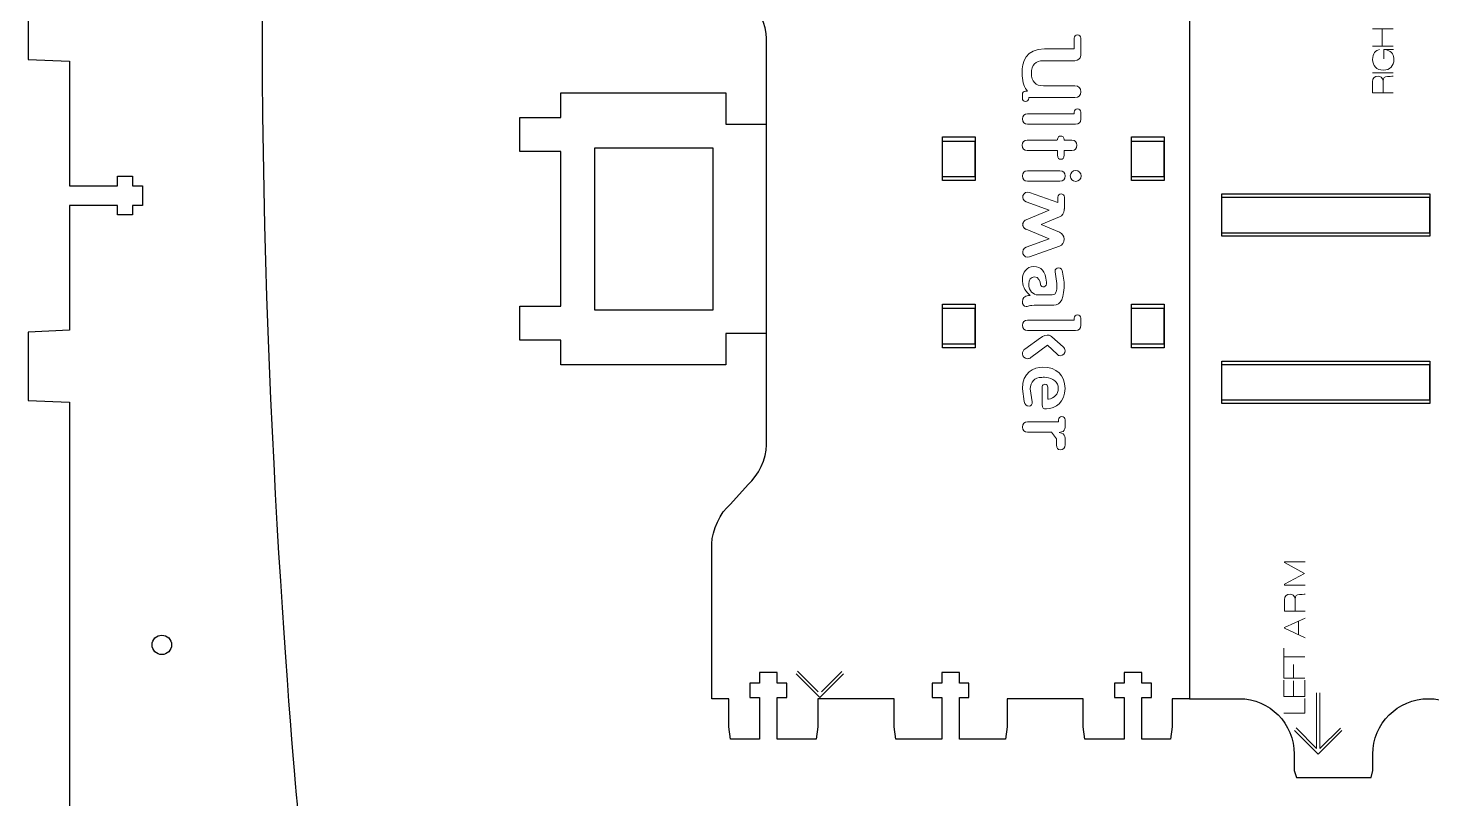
# Model space of a CAD drawing. Header units: millimetres. Extents: x 116 to 1400, y -150 to 993.
# Drawn here: x 1058.7 to 1264.5, y 54.3 to 167.4 of the extents above; entities that cross this region are included whole.
import ezdxf

# ---------------------------------------------------------------- set-up
doc = ezdxf.new("R2010")
doc.units = ezdxf.units.MM
for name, color, linetype in [('CHANGED_PARTS', 3, 'Continuous'), ('CUTS', 1, 'Continuous'), ('ORIGIONAL_PARTS_THAT_WERE_', 6, 'Continuous')]:
    doc.layers.add(name, color=color, linetype=linetype)
doc.layers.add('Text', color=5, linetype='Continuous', lineweight=0)

msp = doc.modelspace()

# ---------------------------------------------------------------- linework, layer by layer
at = {"layer": 'CHANGED_PARTS'}
for p, q in [((1192.75, 145.59), (1192.75, 150.79)), ((1192.75, 150.79), (1197.54, 150.79)), ((1197.54, 145.59), (1197.54, 150.79)), ((1220.45, 145.59), (1220.45, 150.79)), ((1220.45, 150.79), (1225.23, 150.79)), ((1225.23, 145.59), (1225.23, 150.79)), ((1192.75, 145.59), (1197.54, 145.59)), ((1220.45, 145.59), (1225.23, 145.59)), ((1233.66, 137.34), (1233.66, 142.54)), ((1233.66, 142.54), (1264.14, 142.54)), ((1264.14, 137.34), (1264.14, 142.54)), ((1233.66, 137.34), (1264.14, 137.34)), ((1192.75, 121.08), (1192.75, 126.28)), ((1192.75, 126.28), (1197.54, 126.28)), ((1197.54, 121.08), (1197.54, 126.28)), ((1220.45, 121.08), (1220.45, 126.28)), ((1220.45, 126.28), (1225.23, 126.28)), ((1225.23, 121.08), (1225.23, 126.28)), ((1192.75, 121.08), (1197.54, 121.08)), ((1220.45, 121.08), (1225.23, 121.08)), ((1233.66, 112.83), (1233.66, 118.03)), ((1233.66, 118.03), (1264.14, 118.03)), ((1264.14, 112.83), (1264.14, 118.03)), ((1233.66, 112.83), (1264.14, 112.83))]:
    msp.add_line(p, q, dxfattribs=at)
at = {"layer": 'CHANGED_PARTS', "color": 3}
for points in [[(1076.9, 76.92), (1076.9, 77.7), (1077.53, 78.34), (1078.32, 78.34)], [(1078.32, 78.34), (1079.11, 78.34), (1079.75, 77.7), (1079.75, 76.92)], [(1078.32, 75.49), (1077.53, 75.49), (1076.9, 76.13), (1076.9, 76.92)], [(1079.75, 76.92), (1079.75, 76.13), (1079.11, 75.49), (1078.32, 75.49)]]:
    msp.add_open_spline(points, degree=3, dxfattribs=at)
at = {"layer": 'CUTS', "color": 1}
for points in [[(1228.95, 194.59), (1228.95, 69.02), (1236.22, 69.02)], [(1058.72, 172.81), (1058.72, 162.76), (1064.81, 162.51), (1064.81, 144.22), (1071.83, 144.22), (1071.83, 145.62), (1074.03, 145.62), (1074.03, 144.22), (1075.47, 144.22), (1075.47, 141.35), (1074.03, 141.35), (1074.03, 139.95), (1071.83, 139.95), (1071.83, 141.35), (1064.81, 141.35), (1064.81, 123.04), (1058.72, 122.79), (1058.72, 112.75), (1064.81, 112.5), (1064.81, 41.33)], [(1166.95, 106.23), (1166.95, 165.83)], [(1166.98, 122.57), (1160.98, 122.57), (1160.98, 117.97), (1136.78, 117.97), (1136.78, 121.57), (1130.78, 121.57), (1130.78, 126.56), (1136.78, 126.56), (1136.78, 149.26), (1130.78, 149.26), (1130.78, 154.25), (1136.78, 154.25), (1136.78, 157.85), (1160.98, 157.85), (1160.98, 153.25), (1166.98, 153.25)], [(1141.75, 126.06), (1159.14, 126.06), (1159.14, 149.76), (1141.75, 149.76), (1141.75, 126.06), (1141.75, 126.06)], [(1161.65, 97.56), (1164.24, 100.42)], [(1228.95, 68.98), (1226.42, 68.98), (1226.42, 64.91), (1226.17, 63.08), (1221.95, 63.08), (1221.95, 69.21), (1223.35, 69.21), (1223.35, 71.31), (1221.95, 71.31), (1221.95, 72.84), (1219.35, 72.84), (1219.35, 71.31), (1217.95, 71.31), (1217.95, 69.21), (1219.35, 69.21), (1219.35, 63.08), (1213.62, 63.08), (1213.37, 64.91), (1213.37, 68.98), (1202.2, 68.98), (1202.2, 64.91), (1201.95, 63.08), (1195.22, 63.08), (1195.22, 69.21), (1196.62, 69.21), (1196.62, 71.31), (1195.22, 71.31), (1195.22, 72.84), (1192.62, 72.84), (1192.62, 71.31), (1191.22, 71.31), (1191.22, 69.21), (1192.62, 69.21), (1192.62, 63.08), (1185.9, 63.08), (1185.65, 64.91), (1185.65, 68.98), (1174.47, 68.98), (1174.47, 64.91), (1174.22, 63.08), (1168.5, 63.08), (1168.5, 69.21), (1169.9, 69.21), (1169.9, 71.31), (1168.5, 71.31), (1168.5, 72.84), (1165.9, 72.84), (1165.9, 71.31), (1164.5, 71.31), (1164.5, 69.21), (1165.9, 69.21), (1165.9, 63.08), (1161.67, 63.08), (1161.42, 64.91), (1161.42, 68.98), (1158.95, 68.98), (1158.95, 91.75)], [(1244.28, 60.87), (1244.28, 58.5), (1244.62, 57.47), (1255.55, 57.47), (1255.8, 58.5), (1255.8, 60.87)]]:
    msp.add_lwpolyline(points, dxfattribs=at)
for points in [[(1093.07, 165.48), (1093.06, 190.04), (1094.8, 235.23), (1094.8, 235.23)], [(1166.95, 165.83), (1166.95, 167.78), (1165.73, 170.39), (1164.24, 171.64)], [(1098.42, 51.03), (1098.42, 51.03), (1093.07, 106.9), (1093.07, 165.48)], [(1164.24, 100.42), (1165.73, 101.67), (1166.95, 104.29), (1166.95, 106.23)], [(1158.95, 91.75), (1158.95, 93.69), (1160.16, 96.31), (1161.65, 97.56)], [(1236.22, 69.02), (1240.73, 69.02), (1244.28, 65.37), (1244.28, 60.87)], [(1255.8, 60.87), (1255.8, 65.37), (1259.45, 69.02), (1263.95, 69.02)], [(1263.95, 69.02), (1268.45, 69.02), (1272, 65.37), (1272, 60.87)]]:
    msp.add_open_spline(points, degree=3, dxfattribs=at)
at = {"layer": 'ORIGIONAL_PARTS_THAT_WERE_', "color": 6}
for points in [[(1192.75, 151.39), (1197.54, 151.39), (1197.54, 144.99), (1192.75, 144.99), (1192.75, 151.39), (1192.75, 151.39)], [(1220.45, 151.39), (1225.23, 151.39), (1225.23, 144.99), (1220.45, 144.99), (1220.45, 151.39), (1220.45, 151.39)], [(1233.66, 143.04), (1264.14, 143.04), (1264.14, 136.84), (1233.66, 136.84), (1233.66, 143.04), (1233.66, 143.04)], [(1192.75, 126.88), (1197.54, 126.88), (1197.54, 120.48), (1192.75, 120.48), (1192.75, 126.88), (1192.75, 126.88)], [(1220.45, 126.88), (1225.23, 126.88), (1225.23, 120.48), (1220.45, 120.48), (1220.45, 126.88), (1220.45, 126.88)], [(1233.66, 118.53), (1264.14, 118.53), (1264.14, 112.33), (1233.66, 112.33), (1233.66, 118.53), (1233.66, 118.53)]]:
    msp.add_lwpolyline(points, dxfattribs=at)
at = {"layer": 'Text', "color": 5}
for points in [[(1255.78, 167.26), (1258.77, 167.26)], [(1257.17, 164.7), (1257.17, 167.26)], [(1212.06, 165.89), (1212.06, 164.31), (1207.67, 164.31)], [(1213.02, 163.46), (1213.02, 165.89), (1213.02, 165.89)], [(1258.77, 164.7), (1255.78, 164.7)], [(1207.52, 162.58), (1212.15, 162.58)], [(1257.43, 162.84), (1257.43, 164.24), (1258.84, 164.24)], [(1255.78, 160.82), (1258.77, 160.82)], [(1212.15, 158.89), (1207.52, 158.89)], [(1258.77, 157.85), (1255.78, 157.85), (1255.78, 159.49)], [(1257.31, 159.61), (1257.32, 159.6)], [(1257.32, 159.6), (1257.32, 157.85)], [(1204.44, 157.64), (1204.44, 157.06)], [(1205.07, 158.28), (1205.19, 158.12), (1204.92, 158.12)], [(1205.4, 157.06), (1205.4, 157.16), (1207.54, 157.16)], [(1207.67, 157.16), (1212.15, 157.16)], [(1212.06, 155.02), (1212.06, 154.8), (1205.21, 154.8)], [(1213.02, 154.1), (1213.02, 155.02), (1213.02, 155.02)], [(1205.21, 153.27), (1212.25, 153.27)], [(1209.58, 151.05), (1209.58, 150.96), (1209.49, 150.93), (1205.17, 150.93)], [(1211.69, 150.93), (1210.55, 150.93), (1210.55, 151.02)], [(1205.17, 149.41), (1209.61, 149.41), (1209.61, 148.79)], [(1210.55, 148.79), (1210.55, 149.41), (1211.69, 149.41)], [(1209.94, 146.43), (1205.21, 146.43)], [(1205.21, 144.91), (1209.94, 144.91)], [(1209.63, 142.57), (1209.63, 141.79), (1205.49, 143.27)], [(1210.6, 140.86), (1210.6, 142.57)], [(1208.36, 140.65), (1204.98, 139.23)], [(1204.99, 141.86), (1208.36, 140.65), (1208.36, 140.65)], [(1210.58, 140.68), (1210.58, 140.69), (1210.58, 140.75)], [(1204.54, 138.71), (1204.44, 138.69), (1204.53, 138.67)], [(1204.53, 138.41), (1204.45, 138.35), (1204.54, 138.37)], [(1204.76, 139.09), (1204.73, 139.06)], [(1204.73, 138.02), (1204.76, 137.99)], [(1209.9, 137.41), (1207.21, 138.54), (1209.9, 139.67)], [(1204.98, 137.85), (1208.36, 136.43), (1204.99, 135.22)], [(1205.49, 133.81), (1209.87, 135.38)], [(1209.23, 131.62), (1209.49, 129.91), (1209.49, 129.4)], [(1210.58, 130.11), (1210.34, 131.59)], [(1205.59, 128.13), (1205.36, 128.12)], [(1205.42, 128.29), (1205.59, 128.13), (1205.59, 128.13)], [(1208.82, 128.23), (1206.72, 128.23)], [(1206.16, 126.71), (1209.04, 126.71)], [(1212.06, 124.84), (1212.06, 124.53), (1205.21, 124.53)], [(1213.01, 123.77), (1213.01, 123.83)], [(1213.02, 123.92), (1213.02, 124.84), (1213.02, 124.84)], [(1207.11, 121.92), (1204.81, 120.29)], [(1205.21, 123.01), (1212.25, 123.01)], [(1210.4, 120.61), (1208.75, 122.1)], [(1205.68, 119.04), (1208.14, 120.87), (1209.55, 119.52)], [(1204.45, 114.46), (1204.71, 112.58)], [(1205.89, 112.55), (1205.6, 114.45)], [(1207.33, 114.71), (1207.33, 112.4)], [(1207.35, 114.81), (1207.34, 114.78)], [(1208.29, 112.94), (1208.18, 112.93), (1208.18, 114.71)], [(1207.35, 112.31), (1207.35, 112.17)], [(1209.75, 109.92), (1209.75, 109.62), (1205.21, 109.62)], [(1210.71, 109.01), (1210.71, 109.92), (1210.71, 109.92)], [(1205.21, 108.09), (1208.71, 108.09), (1209.45, 107.12), (1209.45, 106.25)], [(1210.18, 107.94), (1209.84, 108.04), (1210.19, 108.13)], [(1210.7, 108.86), (1210.7, 108.91)], [(1210.73, 106.25), (1210.73, 107.22)], [(1245.9, 85.65), (1242.88, 85.65), (1242.88, 85.79), (1245.81, 87.38), (1245.81, 87.39), (1242.88, 88.97), (1242.88, 89.11), (1245.9, 89.11)], [(1245.9, 81.86), (1242.88, 81.86), (1242.88, 83.52)], [(1244.42, 83.64), (1244.43, 83.63), (1244.43, 81.86)], [(1245.9, 77.95), (1242.88, 79.34), (1242.88, 79.45), (1245.9, 80.84)], [(1244.9, 80.38), (1244.9, 78.4)], [(1242.77, 73.81), (1242.77, 76.44)], [(1245.82, 75.14), (1242.77, 75.14)], [(1245.82, 72.01), (1242.77, 72.01), (1242.77, 74.15)], [(1178.24, 72.66), (1174.76, 69.18), (1171.29, 72.66)], [(1174.52, 70.04), (1171.51, 73.04)], [(1178, 73.03), (1175.02, 70.04)], [(1244.19, 72.01), (1244.19, 74.02)], [(1245.82, 71.74), (1245.82, 69.34), (1242.77, 69.34), (1242.77, 71.72)], [(1244.19, 69.34), (1244.19, 71.62)], [(1245.82, 69.05), (1245.82, 66.91), (1242.77, 66.91)], [(1247.56, 69.9), (1247.56, 61.73), (1244.56, 64.73)], [(1251.05, 64.72), (1248.06, 61.73), (1248.06, 69.9)], [(1251.29, 64.35), (1247.81, 60.87), (1244.33, 64.35)]]:
    msp.add_lwpolyline(points, dxfattribs=at)
for points in [[(1212.54, 166.37), (1212.27, 166.37), (1212.06, 166.16), (1212.06, 165.89)], [(1213.02, 165.89), (1213.02, 166.16), (1212.81, 166.37), (1212.54, 166.37)], [(1207.67, 164.31), (1204.97, 164.31), (1204.4, 162.37), (1204.4, 160.74)], [(1205.76, 160.73), (1205.76, 161.94), (1206.37, 162.58), (1207.52, 162.58)], [(1212.15, 162.58), (1212.63, 162.58), (1212.95, 162.87), (1213, 163.33)], [(1213, 163.33), (1213.02, 163.39), (1213.02, 163.43), (1213.02, 163.46)], [(1255.78, 162.73), (1255.78, 163.66), (1256.2, 164.09), (1256.77, 164.2)], [(1257.34, 161.18), (1256.36, 161.18), (1255.78, 161.88), (1255.78, 162.73)], [(1258.9, 162.73), (1258.9, 161.88), (1258.33, 161.18), (1257.34, 161.18)], [(1257.43, 164.24), (1257.78, 164.2), (1257.93, 164.14), (1257.93, 164.14)], [(1257.93, 164.14), (1258.62, 163.93), (1258.9, 163.35), (1258.9, 162.73)], [(1204.4, 160.74), (1204.4, 159.7), (1204.63, 158.88), (1205.07, 158.28)], [(1207.52, 158.89), (1206.37, 158.89), (1205.76, 159.53), (1205.76, 160.73)], [(1213.01, 158.02), (1213.01, 158.55), (1212.67, 158.89), (1212.15, 158.89)], [(1255.78, 159.49), (1255.78, 160.09), (1256.07, 160.32), (1256.6, 160.32)], [(1256.6, 160.32), (1256.88, 160.32), (1257.28, 160.13), (1257.31, 159.61)], [(1257.32, 159.6), (1257.32, 160.06), (1257.53, 160.26), (1257.94, 160.26)], [(1257.94, 160.26), (1258.05, 160.26), (1258.65, 160.27), (1258.77, 160.33)], [(1204.92, 158.12), (1204.65, 158.12), (1204.44, 157.91), (1204.44, 157.64)], [(1204.44, 157.06), (1204.44, 156.8), (1204.65, 156.58), (1204.92, 156.58)], [(1204.92, 156.58), (1205.19, 156.58), (1205.4, 156.8), (1205.4, 157.06)], [(1207.54, 157.16), (1207.59, 157.16), (1207.63, 157.16), (1207.67, 157.16)], [(1212.15, 157.16), (1212.67, 157.16), (1213.01, 157.5), (1213.01, 158.02)], [(1205.21, 154.8), (1204.72, 154.8), (1204.45, 154.52), (1204.45, 154.03)], [(1212.54, 155.5), (1212.27, 155.5), (1212.06, 155.29), (1212.06, 155.02)], [(1213.02, 155.02), (1213.02, 155.29), (1212.81, 155.5), (1212.54, 155.5)], [(1204.45, 154.03), (1204.45, 153.54), (1204.72, 153.27), (1205.21, 153.27)], [(1212.25, 153.27), (1212.72, 153.27), (1212.99, 153.53), (1213.01, 153.99)], [(1213.01, 153.99), (1213.02, 154.04), (1213.02, 154.07), (1213.02, 154.1)], [(1205.17, 150.93), (1204.68, 150.93), (1204.41, 150.66), (1204.41, 150.17)], [(1210.06, 151.53), (1209.8, 151.53), (1209.58, 151.32), (1209.58, 151.05)], [(1210.55, 151.02), (1210.55, 151.32), (1210.33, 151.53), (1210.06, 151.53)], [(1212.45, 150.17), (1212.45, 150.66), (1212.18, 150.93), (1211.69, 150.93)], [(1204.41, 150.17), (1204.41, 149.68), (1204.68, 149.41), (1205.17, 149.41)], [(1209.61, 148.79), (1209.61, 148.2), (1209.84, 148.12), (1210.08, 148.12)], [(1210.08, 148.12), (1210.32, 148.12), (1210.55, 148.2), (1210.55, 148.79)], [(1211.69, 149.41), (1212.18, 149.41), (1212.45, 149.68), (1212.45, 150.17)], [(1205.21, 146.43), (1204.7, 146.43), (1204.45, 146.18), (1204.45, 145.67)], [(1210.7, 145.67), (1210.7, 146.19), (1210.46, 146.43), (1209.94, 146.43)], [(1212.26, 146.47), (1211.82, 146.47), (1211.47, 146.11), (1211.47, 145.67)], [(1213.06, 145.67), (1213.06, 146.11), (1212.7, 146.47), (1212.26, 146.47)], [(1204.45, 145.67), (1204.45, 145.16), (1204.7, 144.91), (1205.21, 144.91)], [(1209.94, 144.91), (1210.45, 144.91), (1210.7, 145.16), (1210.7, 145.67)], [(1211.47, 145.67), (1211.47, 145.23), (1211.82, 144.88), (1212.26, 144.88)], [(1212.26, 144.88), (1212.7, 144.88), (1213.06, 145.23), (1213.06, 145.67)], [(1204.53, 142.82), (1204.4, 142.44), (1204.61, 142), (1204.99, 141.86)], [(1205.49, 143.27), (1205.1, 143.41), (1204.67, 143.21), (1204.53, 142.82)], [(1210.11, 143.05), (1209.85, 143.05), (1209.63, 142.83), (1209.63, 142.57)], [(1210.6, 142.57), (1210.6, 142.83), (1210.38, 143.05), (1210.11, 143.05)], [(1209.9, 139.67), (1210.3, 139.83), (1210.58, 140.24), (1210.58, 140.68)], [(1210.58, 140.75), (1210.59, 140.79), (1210.6, 140.83), (1210.6, 140.86)], [(1204.53, 138.67), (1204.51, 138.58), (1204.52, 138.49), (1204.53, 138.41)], [(1204.58, 138.84), (1204.56, 138.78), (1204.55, 138.74), (1204.54, 138.71)], [(1204.54, 138.37), (1204.55, 138.34), (1204.56, 138.31), (1204.57, 138.28)], [(1204.57, 138.28), (1204.6, 138.2), (1204.62, 138.16), (1204.64, 138.12)], [(1204.66, 138.98), (1204.62, 138.92), (1204.6, 138.88), (1204.58, 138.84)], [(1204.64, 138.12), (1204.68, 138.07), (1204.71, 138.05), (1204.73, 138.02)], [(1204.73, 139.06), (1204.71, 139.04), (1204.68, 139.01), (1204.66, 138.98)], [(1204.86, 139.17), (1204.81, 139.13), (1204.78, 139.11), (1204.76, 139.09)], [(1204.76, 137.99), (1204.78, 137.97), (1204.81, 137.95), (1204.84, 137.93)], [(1204.84, 137.93), (1204.9, 137.89), (1204.94, 137.87), (1204.98, 137.85)], [(1204.98, 139.23), (1204.94, 139.22), (1204.9, 139.2), (1204.86, 139.17)], [(1209.87, 135.38), (1210.3, 135.53), (1210.58, 135.94), (1210.58, 136.4)], [(1210.58, 136.4), (1210.58, 136.85), (1210.31, 137.25), (1209.9, 137.41)], [(1204.99, 135.22), (1204.61, 135.09), (1204.4, 134.65), (1204.53, 134.26)], [(1204.53, 134.26), (1204.67, 133.87), (1205.1, 133.67), (1205.49, 133.81)], [(1206.1, 132.4), (1205.07, 132.4), (1204.45, 131.47), (1204.45, 130.56)], [(1207.98, 130.1), (1207.79, 131.74), (1207.24, 132.4), (1206.1, 132.4)], [(1209.75, 132.2), (1209.52, 132.2), (1209.17, 132.04), (1209.23, 131.62)], [(1210.34, 131.59), (1210.28, 131.87), (1210.13, 132.2), (1209.75, 132.2)], [(1204.45, 130.56), (1204.45, 129.61), (1204.76, 128.88), (1205.42, 128.29)], [(1205.38, 129.84), (1205.38, 130.44), (1205.72, 130.88), (1206.18, 130.88)], [(1206.72, 128.23), (1206.07, 128.23), (1205.38, 128.79), (1205.38, 129.84)], [(1206.18, 130.88), (1206.86, 130.88), (1207.04, 130.29), (1207.12, 129.7)], [(1207.12, 129.7), (1207.12, 129.7), (1207.16, 129.53), (1207.3, 129.45)], [(1207.62, 129.42), (1207.93, 129.51), (1207.98, 129.83), (1207.98, 130.01)], [(1207.98, 130.01), (1207.98, 130.06), (1207.98, 130.09), (1207.98, 130.1)], [(1209.04, 126.71), (1210.12, 126.71), (1210.58, 127.73), (1210.58, 130.11)], [(1205.36, 128.12), (1204.75, 128.1), (1204.45, 127.79), (1204.45, 127.21)], [(1207.3, 129.45), (1207.38, 129.39), (1207.49, 129.39), (1207.62, 129.42)], [(1209.49, 129.4), (1209.49, 129.02), (1209.49, 128.23), (1208.82, 128.23)], [(1204.45, 127.21), (1204.45, 126.88), (1204.66, 126.53), (1205.01, 126.53)], [(1205.01, 126.53), (1205.1, 126.53), (1205.18, 126.55), (1205.28, 126.58)], [(1205.28, 126.58), (1205.46, 126.64), (1205.7, 126.71), (1206.16, 126.71)], [(1205.21, 124.53), (1204.72, 124.53), (1204.45, 124.26), (1204.45, 123.77)], [(1204.45, 123.77), (1204.45, 123.28), (1204.72, 123.01), (1205.21, 123.01)], [(1212.54, 125.32), (1212.27, 125.32), (1212.06, 125.11), (1212.06, 124.84)], [(1212.25, 123.01), (1212.74, 123.01), (1213.01, 123.28), (1213.01, 123.77)], [(1213.02, 124.84), (1213.02, 125.11), (1212.81, 125.32), (1212.54, 125.32)], [(1213.01, 123.83), (1213.02, 123.86), (1213.02, 123.89), (1213.02, 123.92)], [(1208.06, 122.35), (1207.59, 122.35), (1207.11, 121.92), (1207.11, 121.92)], [(1208.75, 122.1), (1208.73, 122.12), (1208.51, 122.35), (1208.06, 122.35)], [(1204.81, 120.29), (1204.57, 120.12), (1204.45, 119.9), (1204.45, 119.59)], [(1204.45, 119.59), (1204.45, 119.21), (1204.79, 118.88), (1205.19, 118.88)], [(1209.55, 119.52), (1209.69, 119.39), (1209.77, 119.31), (1210.02, 119.31)], [(1210.02, 119.31), (1210.4, 119.31), (1210.7, 119.7), (1210.7, 120.03)], [(1210.7, 120.03), (1210.7, 120.28), (1210.54, 120.49), (1210.4, 120.61)], [(1207.46, 117.65), (1206.07, 117.65), (1204.45, 116.82), (1204.45, 114.46)], [(1205.19, 118.88), (1205.37, 118.88), (1205.54, 118.93), (1205.68, 119.04)], [(1210.7, 114.51), (1210.7, 116.45), (1209.46, 117.65), (1207.46, 117.65)], [(1205.6, 114.45), (1205.6, 115.46), (1206.26, 116.13), (1207.25, 116.13)], [(1207.25, 116.13), (1207.29, 116.14), (1208.51, 116.27), (1209.21, 115.65)], [(1209.21, 115.65), (1209.53, 115.36), (1209.7, 114.97), (1209.7, 114.48)], [(1207.34, 114.78), (1207.33, 114.74), (1207.33, 114.73), (1207.33, 114.71)], [(1207.76, 115.13), (1207.57, 115.13), (1207.4, 115), (1207.35, 114.81)], [(1208.18, 114.71), (1208.18, 114.94), (1207.99, 115.13), (1207.76, 115.13)], [(1207.99, 111.51), (1209.3, 111.51), (1210.7, 112.56), (1210.7, 114.51)], [(1209.7, 114.48), (1209.7, 113.69), (1209.12, 113.06), (1208.29, 112.94)], [(1204.71, 112.58), (1204.77, 112.23), (1205.02, 111.88), (1205.44, 111.93)], [(1205.44, 111.93), (1205.69, 111.95), (1205.95, 112.14), (1205.89, 112.55)], [(1207.33, 112.4), (1207.33, 112.37), (1207.34, 112.34), (1207.35, 112.31)], [(1207.35, 112.17), (1207.35, 111.63), (1207.47, 111.51), (1207.99, 111.51)], [(1205.21, 109.62), (1204.72, 109.62), (1204.45, 109.35), (1204.45, 108.86)], [(1210.23, 110.41), (1209.96, 110.41), (1209.75, 110.19), (1209.75, 109.92)], [(1210.71, 109.92), (1210.71, 110.19), (1210.49, 110.41), (1210.23, 110.41)], [(1204.45, 108.86), (1204.45, 108.36), (1204.72, 108.09), (1205.21, 108.09)], [(1210.73, 107.22), (1210.73, 107.55), (1210.5, 107.85), (1210.18, 107.94)], [(1210.19, 108.13), (1210.52, 108.21), (1210.7, 108.47), (1210.7, 108.86)], [(1210.7, 108.91), (1210.71, 108.94), (1210.71, 108.97), (1210.71, 109.01)], [(1209.45, 106.25), (1209.45, 105.75), (1209.63, 105.5), (1209.98, 105.5)], [(1209.98, 105.5), (1210.39, 105.5), (1210.73, 105.83), (1210.73, 106.25)], [(1245.06, 84.3), (1245.17, 84.3), (1245.77, 84.31), (1245.9, 84.37)], [(1242.88, 83.52), (1242.88, 84.13), (1243.16, 84.36), (1243.7, 84.36)], [(1243.7, 84.36), (1243.99, 84.36), (1244.39, 84.16), (1244.42, 83.64)], [(1244.43, 83.63), (1244.43, 84.1), (1244.65, 84.3), (1245.06, 84.3)]]:
    msp.add_open_spline(points, degree=3, dxfattribs=at)

doc.saveas('drawing.dxf')
